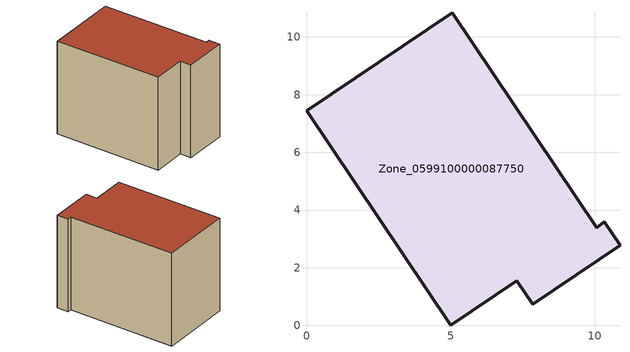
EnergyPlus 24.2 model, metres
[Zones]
Zone_0599100000087750
 floor ground (C_G): 7.3,1.55 5,0 0,7.44 5.05,10.85 10.07,3.39 10.33,3.59 10.87,2.78 7.84,0.74 z0
 wall outside (C_F): 5.05,10.85 0,7.44 5,0 7.3,1.55 7.84,0.74 10.87,2.78 10.33,3.59 10.07,3.39 5.05,10.85 z0:7.85
 roof outside (C_R): 10.87,2.78 10.33,3.59 10.07,3.39 5.05,10.85 0,7.44 5,0 7.3,1.55 7.84,0.74 z7.85
[BUILDING]
Pand.0599100000087750: North Axis=0; Terrain=City; Loads Convergence Tolerance Value=0.04; Temperature Convergence Tolerance Value=0.4; Solar Distribution=FullExterior; Maximum Number of Warmup Days=25; Minimum Number of Warmup Days=1
[Site:Location]
Rotterdam.The.Hague.AP_ZH_NLD Design_Conditions: Latitude=51.96; Longitude=4.45; Time Zone=1; Elevation=-4.5
[SITE:GROUNDTEMPERATURE:BUILDINGSURFACE]
18, 18, 18, 18, 18, 18, 18, 18, 18, 18, 18, 18
[MATERIAL] Thermal Absorptance=0.9; Solar Absorptance=0.7; Visible Absorptance=0.7
Name | Roughness | Thickness | Conductivity | Density | Specific Heat
G.TI.1965-1974 | MediumSmooth | 0.15 | 0.882353 | 540 | 1210
F.TI.1965-1974 | Rough | 0.3 | 0.697674 | 1920 | 840
R.TI.1965-1974 | MediumRough | 0.2 | 0.232558 | 1500 | 1000
[CONSTRUCTION]
C_G: G.TI.1965-1974
C_F: F.TI.1965-1974
C_R: R.TI.1965-1974
[ZONE]
Zone_0599100000087750: Type=1; Multiplier=1; Ceiling Height=Autocalculate; Volume=Autocalculate; Floor Area=autocalculate; Part of Total Floor Area=Yes
[ZONEINFILTRATION:DESIGNFLOWRATE]
Infil_Zone_0599100000087750: Zone or ZoneList or Space or SpaceList=Zone_0599100000087750; Schedule=AlwaysOn; Design Flow Rate Calculation Method=Flow/Area; Flow Rate per Floor Area=0.003; Constant Term Coefficient=1; Temperature Term Coefficient=0; Velocity Term Coefficient=0; Velocity Squared Term Coefficient=0
[HVACTEMPLATE:ZONE:IDEALLOADSAIRSYSTEM]
Zone_0599100000087750: Maximum Heating Supply Air Temperature=50; Minimum Cooling Supply Air Temperature=13; Maximum Heating Supply Air Humidity Ratio=0.0156; Minimum Cooling Supply Air Humidity Ratio=0.0077; Heating Limit=NoLimit; Cooling Limit=NoLimit; Dehumidification Control Type=ConstantSensibleHeatRatio; Cooling Sensible Heat Ratio=0.7; Dehumidification Setpoint=60; Humidification Control Type=None; Humidification Setpoint=30; Outdoor Air Method=None; Outdoor Air Flow Rate per Person=0.00944; Outdoor Air Flow Rate per Zone Floor Area=0; Outdoor Air Flow Rate per Zone=0; Demand Controlled Ventilation Type=None; Outdoor Air Economizer Type=NoEconomizer; Heat Recovery Type=None; Sensible Heat Recovery Effectiveness=0.7; Latent Heat Recovery Effectiveness=0.65
[ZONECONTROL:THERMOSTAT]
ThermostatControl_Zone_0599100000087750: Zone or ZoneList=Zone_0599100000087750; Control Type Schedule=DualSetpointControlType; Control 1=Thermostat_Zone_0599100000087750; Temperature Difference Between Cutout And Setpoint=0
[THERMOSTATSETPOINT:DUALSETPOINT]
Thermostat_Zone_0599100000087750: Heating Setpoint Temperature Schedule=HeatingSetpoint_Zone_0599100000087750; Cooling Setpoint Temperature Schedule=CoolingSetpoint_Zone_0599100000087750
[SCHEDULE:COMPACT]
HeatingSetpoint_Zone_0599100000087750: Through: 12/31, For: AllDays, Until: 24:00, 21
CoolingSetpoint_Zone_0599100000087750: Through: 12/31, For: AllDays, Until: 24:00, 24
DualSetpointControlType: Through: 12/31, For: AllDays, Until: 24:00, 4
AlwaysOn: Through: 12/31, For: AllDays, Until: 24:00, 1
